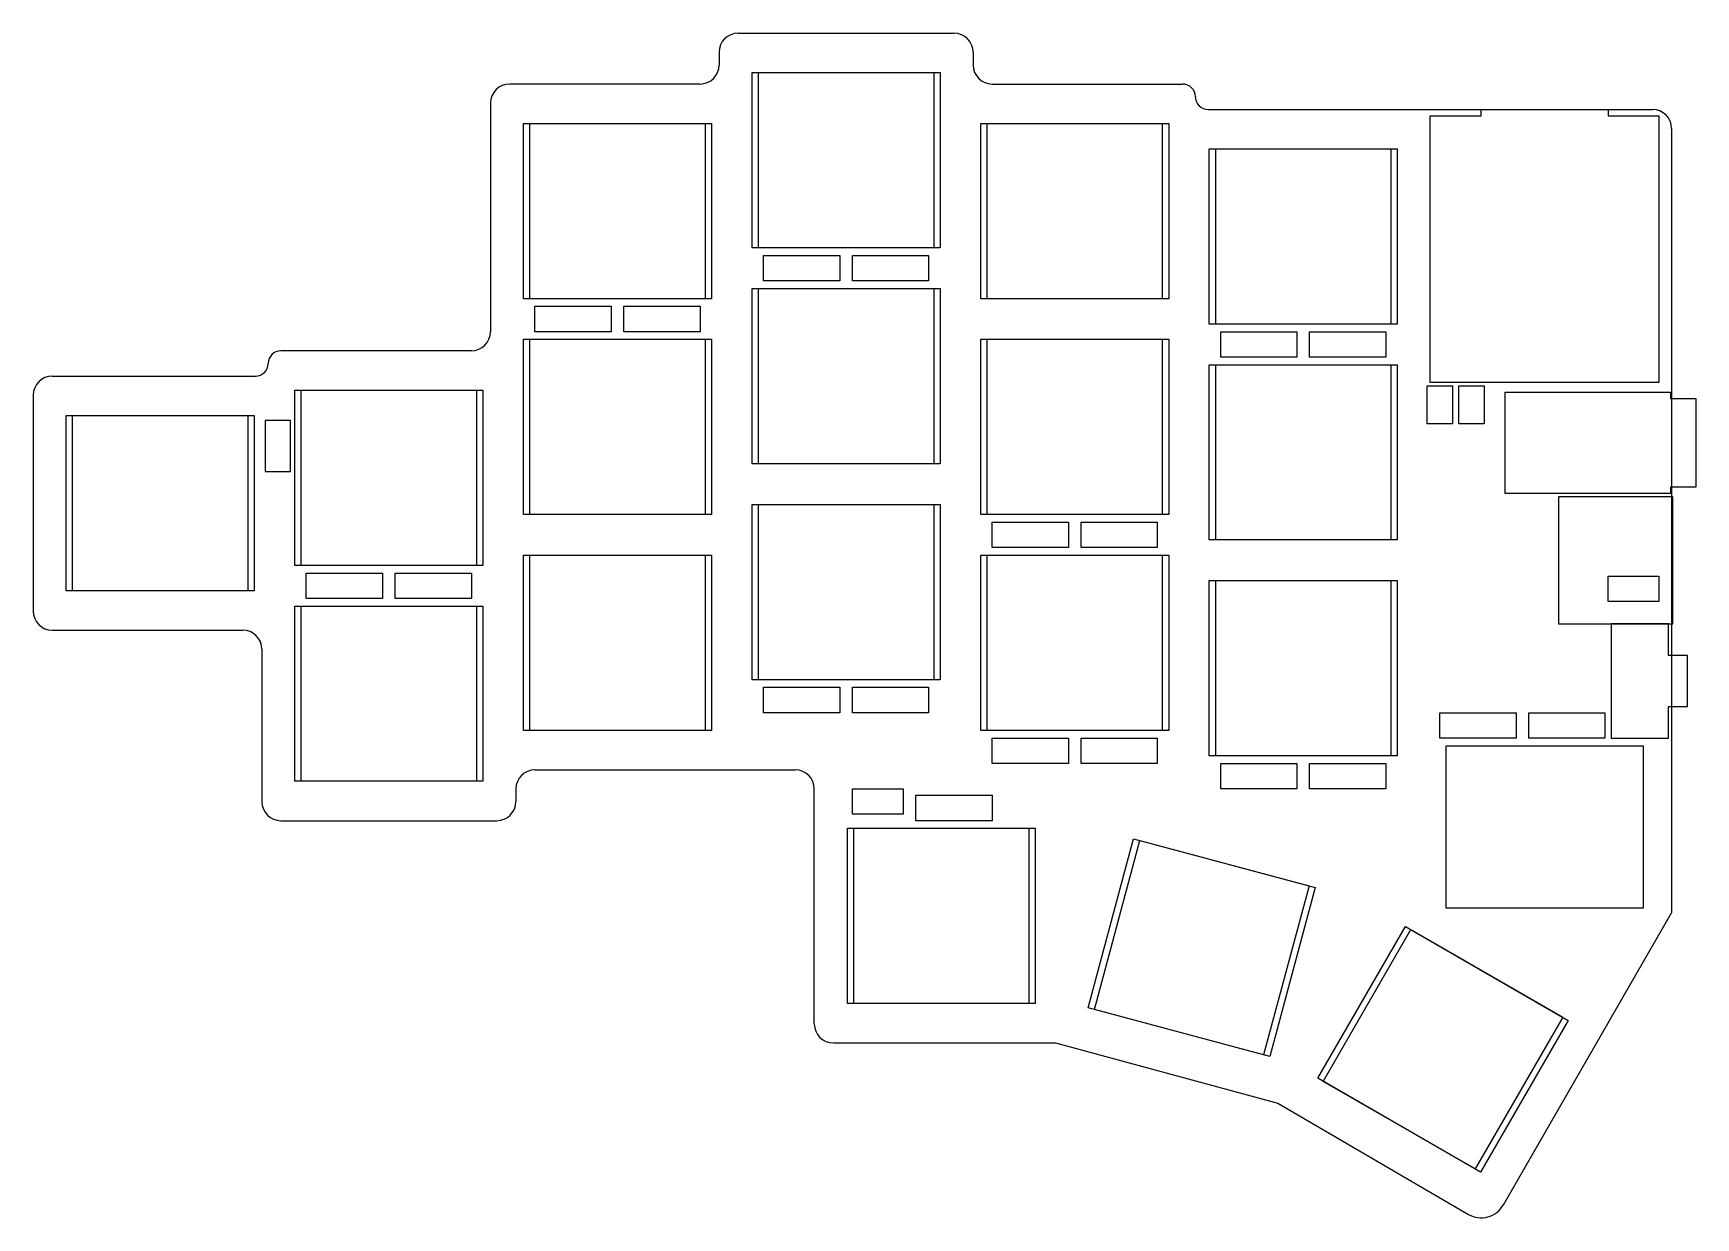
# Model space of a CAD drawing. Extents: x -134 to -3, y -93 to 0.
import ezdxf

# ---------------------------------------------------------------- set-up
doc = ezdxf.new("R2010")
doc.units = 0
doc.layers.add('BLACK', color=7, linetype='CONTINUOUS')

msp = doc.modelspace()

# ---------------------------------------------------------------- linework, layer by layer
at = {"layer": 'BLACK', "linetype": 'CONTINUOUS'}
for p, q in [((-78.5, 0), (-61.5, 0)), ((-80, -1.5), (-80, -2.5)), ((-60, -1.5), (-60, -2.5)), ((-77.4, -3.1), (-62.6, -3.1)), ((-77.4, -16.9), (-77.4, -3.1)), ((-76.9, -3.1), (-63.1, -3.1)), ((-76.9, -16.9), (-76.9, -3.1)), ((-63.1, -3.1), (-63.1, -16.9)), ((-62.6, -3.1), (-62.6, -16.9)), ((-81.5, -4), (-96.5, -4)), ((-58.5, -4), (-43.5, -4)), ((-98, -5.5), (-98, -23.5)), ((-41.5, -6), (-6.5, -6)), ((-24, -27.5), (-24, -6.5)), ((-24, -6.5), (-20, -6.5)), ((-20, -6), (-10, -6)), ((-20, -6.5), (-20, -6)), ((-10, -6), (-10, -6.5)), ((-10, -6.5), (-6, -6.5)), ((-6, -6.5), (-6, -27.5)), ((-95.4, -7.1), (-80.6, -7.1)), ((-95.4, -20.9), (-95.4, -7.1)), ((-94.9, -7.1), (-81.1, -7.1)), ((-94.9, -20.9), (-94.9, -7.1)), ((-81.1, -7.1), (-81.1, -20.9)), ((-80.6, -7.1), (-80.6, -20.9)), ((-59.4, -7.1), (-44.6, -7.1)), ((-59.4, -20.9), (-59.4, -7.1)), ((-58.9, -7.1), (-45.1, -7.1)), ((-58.9, -20.9), (-58.9, -7.1)), ((-45.1, -7.1), (-45.1, -20.9)), ((-44.6, -7.1), (-44.6, -20.9)), ((-5, -7.5), (-5, -69.25)), ((-41.4, -9.1), (-26.6, -9.1)), ((-41.4, -22.9), (-41.4, -9.1)), ((-40.9, -9.1), (-27.1, -9.1)), ((-40.9, -22.9), (-40.9, -9.1)), ((-27.1, -9.1), (-27.1, -22.9)), ((-26.6, -9.1), (-26.6, -22.9)), ((-62.6, -16.9), (-77.4, -16.9)), ((-63.1, -16.9), (-76.9, -16.9)), ((-76.5, -19.5), (-76.5, -17.5)), ((-76.5, -17.5), (-70.5, -17.5)), ((-70.5, -17.5), (-70.5, -19.5)), ((-69.5, -19.5), (-69.5, -17.5)), ((-69.5, -17.5), (-63.5, -17.5)), ((-63.5, -17.5), (-63.5, -19.5)), ((-70.5, -19.5), (-76.5, -19.5)), ((-63.5, -19.5), (-69.5, -19.5)), ((-80.6, -20.9), (-95.4, -20.9)), ((-81.1, -20.9), (-94.9, -20.9)), ((-77.4, -20.1), (-62.6, -20.1)), ((-77.4, -33.9), (-77.4, -20.1)), ((-76.9, -20.1), (-63.1, -20.1)), ((-76.9, -33.9), (-76.9, -20.1)), ((-63.1, -20.1), (-63.1, -33.9)), ((-62.6, -20.1), (-62.6, -33.9)), ((-44.6, -20.9), (-59.4, -20.9)), ((-45.1, -20.9), (-58.9, -20.9)), ((-94.5, -23.5), (-94.5, -21.5)), ((-94.5, -21.5), (-88.5, -21.5)), ((-88.5, -21.5), (-88.5, -23.5)), ((-87.5, -23.5), (-87.5, -21.5)), ((-87.5, -21.5), (-81.5, -21.5)), ((-81.5, -21.5), (-81.5, -23.5)), ((-88.5, -23.5), (-94.5, -23.5)), ((-81.5, -23.5), (-87.5, -23.5)), ((-26.6, -22.9), (-41.4, -22.9)), ((-27.1, -22.9), (-40.9, -22.9)), ((-40.5, -25.5), (-40.5, -23.5)), ((-40.5, -23.5), (-34.5, -23.5)), ((-34.5, -23.5), (-34.5, -25.5)), ((-33.5, -25.5), (-33.5, -23.5)), ((-33.5, -23.5), (-27.5, -23.5)), ((-27.5, -23.5), (-27.5, -25.5)), ((-95.4, -24.1), (-80.6, -24.1)), ((-95.4, -37.9), (-95.4, -24.1)), ((-94.9, -24.1), (-81.1, -24.1)), ((-94.9, -37.9), (-94.9, -24.1)), ((-81.1, -24.1), (-81.1, -37.9)), ((-80.6, -24.1), (-80.6, -37.9)), ((-59.4, -24.1), (-44.6, -24.1)), ((-59.4, -37.9), (-59.4, -24.1)), ((-58.9, -24.1), (-45.1, -24.1)), ((-58.9, -37.9), (-58.9, -24.1)), ((-45.1, -24.1), (-45.1, -37.9)), ((-44.6, -24.1), (-44.6, -37.9)), ((-99.5, -25), (-114.5, -25)), ((-41.4, -26.1), (-26.6, -26.1)), ((-41.4, -39.9), (-41.4, -26.1)), ((-40.9, -26.1), (-27.1, -26.1)), ((-40.9, -39.9), (-40.9, -26.1)), ((-34.5, -25.5), (-40.5, -25.5)), ((-27.5, -25.5), (-33.5, -25.5)), ((-27.1, -26.1), (-27.1, -39.9)), ((-26.6, -26.1), (-26.6, -39.9)), ((-132.5, -27), (-116.5, -27)), ((-134, -28.5), (-134, -45.5)), ((-113.4, -28.1), (-98.6, -28.1)), ((-113.4, -41.9), (-113.4, -28.1)), ((-112.9, -28.1), (-99.1, -28.1)), ((-112.9, -41.9), (-112.9, -28.1)), ((-99.1, -28.1), (-99.1, -41.9)), ((-98.6, -28.1), (-98.6, -41.9)), ((-24.25, -27.75), (-22.25, -27.75)), ((-24.25, -30.75), (-24.25, -27.75)), ((-6, -27.5), (-24, -27.5)), ((-22.25, -27.75), (-22.25, -30.75)), ((-21.75, -30.75), (-21.75, -27.75)), ((-21.75, -27.75), (-19.75, -27.75)), ((-19.75, -27.75), (-19.75, -30.75)), ((-18.1, -28.25), (-5.1, -28.25)), ((-18.1, -36.25), (-18.1, -28.25)), ((-5.1, -28.25), (-5.1, -28.75)), ((-5.1, -28.75), (-3.1, -28.75)), ((-3.1, -28.75), (-3.1, -35.75)), ((-131.4, -30.1), (-116.6, -30.1)), ((-131.4, -43.9), (-131.4, -30.1)), ((-130.9, -30.1), (-117.1, -30.1)), ((-130.9, -43.9), (-130.9, -30.1)), ((-117.1, -30.1), (-117.1, -43.9)), ((-116.6, -30.1), (-116.6, -43.9)), ((-113.75, -30.5), (-115.75, -30.5)), ((-115.75, -30.5), (-115.75, -34.5)), ((-113.75, -34.5), (-113.75, -30.5)), ((-22.25, -30.75), (-24.25, -30.75)), ((-19.75, -30.75), (-21.75, -30.75)), ((-62.6, -33.9), (-77.4, -33.9)), ((-63.1, -33.9), (-76.9, -33.9)), ((-115.75, -34.5), (-113.75, -34.5)), ((-5.1, -36.25), (-18.1, -36.25)), ((-4.915, -36.5), (-13.915, -36.5)), ((-13.915, -36.5), (-13.915, -46.5)), ((-3.1, -35.75), (-5.1, -35.75)), ((-5.1, -35.75), (-5.1, -36.25)), ((-4.915, -46.5), (-4.915, -36.5)), ((-80.6, -37.9), (-95.4, -37.9)), ((-81.1, -37.9), (-94.9, -37.9)), ((-77.4, -37.1), (-62.6, -37.1)), ((-77.4, -50.9), (-77.4, -37.1)), ((-76.9, -37.1), (-63.1, -37.1)), ((-76.9, -50.9), (-76.9, -37.1)), ((-63.1, -37.1), (-63.1, -50.9)), ((-62.6, -37.1), (-62.6, -50.9)), ((-44.6, -37.9), (-59.4, -37.9)), ((-45.1, -37.9), (-58.9, -37.9)), ((-58.5, -40.5), (-58.5, -38.5)), ((-58.5, -38.5), (-52.5, -38.5)), ((-52.5, -38.5), (-52.5, -40.5)), ((-51.5, -40.5), (-51.5, -38.5)), ((-51.5, -38.5), (-45.5, -38.5)), ((-45.5, -38.5), (-45.5, -40.5)), ((-52.5, -40.5), (-58.5, -40.5)), ((-45.5, -40.5), (-51.5, -40.5)), ((-26.6, -39.9), (-41.4, -39.9)), ((-27.1, -39.9), (-40.9, -39.9)), ((-95.4, -41.1), (-80.6, -41.1)), ((-95.4, -54.9), (-95.4, -41.1)), ((-94.9, -41.1), (-81.1, -41.1)), ((-94.9, -54.9), (-94.9, -41.1)), ((-81.1, -41.1), (-81.1, -54.9)), ((-80.6, -41.1), (-80.6, -54.9)), ((-59.4, -41.1), (-44.6, -41.1)), ((-59.4, -54.9), (-59.4, -41.1)), ((-58.9, -41.1), (-45.1, -41.1)), ((-58.9, -54.9), (-58.9, -41.1)), ((-45.1, -41.1), (-45.1, -54.9)), ((-44.6, -41.1), (-44.6, -54.9)), ((-98.6, -41.9), (-113.4, -41.9)), ((-99.1, -41.9), (-112.9, -41.9)), ((-112.5, -44.5), (-112.5, -42.5)), ((-112.5, -42.5), (-106.5, -42.5)), ((-106.5, -42.5), (-106.5, -44.5)), ((-105.5, -44.5), (-105.5, -42.5)), ((-105.5, -42.5), (-99.5, -42.5)), ((-99.5, -42.5), (-99.5, -44.5)), ((-41.4, -43.1), (-26.6, -43.1)), ((-41.4, -56.9), (-41.4, -43.1)), ((-40.9, -43.1), (-27.1, -43.1)), ((-40.9, -56.9), (-40.9, -43.1)), ((-27.1, -43.1), (-27.1, -56.9)), ((-26.6, -43.1), (-26.6, -56.9)), ((-10, -44.75), (-10, -42.75)), ((-10, -42.75), (-6, -42.75)), ((-6, -42.75), (-6, -44.75)), ((-116.6, -43.9), (-131.4, -43.9)), ((-117.1, -43.9), (-130.9, -43.9)), ((-106.5, -44.5), (-112.5, -44.5)), ((-99.5, -44.5), (-105.5, -44.5)), ((-113.4, -45.1), (-98.6, -45.1)), ((-113.4, -58.9), (-113.4, -45.1)), ((-112.9, -45.1), (-99.1, -45.1)), ((-112.9, -58.9), (-112.9, -45.1)), ((-99.1, -45.1), (-99.1, -58.9)), ((-98.6, -45.1), (-98.6, -58.9)), ((-6, -44.75), (-10, -44.75)), ((-132.5, -47), (-117.5, -47)), ((-13.915, -46.5), (-4.915, -46.5)), ((-9.75, -46.5), (-9.75, -55.5)), ((-5.25, -46.5), (-9.75, -46.5)), ((-5.25, -49), (-5.25, -46.5)), ((-116, -48.5), (-116, -60.5)), ((-3.75, -49), (-5.25, -49)), ((-3.75, -53), (-3.75, -49)), ((-62.6, -50.9), (-77.4, -50.9)), ((-63.1, -50.9), (-76.9, -50.9)), ((-76.5, -53.5), (-76.5, -51.5)), ((-76.5, -51.5), (-70.5, -51.5)), ((-70.5, -51.5), (-70.5, -53.5)), ((-69.5, -53.5), (-69.5, -51.5)), ((-69.5, -51.5), (-63.5, -51.5)), ((-63.5, -51.5), (-63.5, -53.5)), ((-70.5, -53.5), (-76.5, -53.5)), ((-63.5, -53.5), (-69.5, -53.5)), ((-23.25, -55.5), (-23.25, -53.5)), ((-23.25, -53.5), (-17.25, -53.5)), ((-17.25, -53.5), (-17.25, -55.5)), ((-16.25, -55.5), (-16.25, -53.5)), ((-16.25, -53.5), (-10.25, -53.5)), ((-10.25, -53.5), (-10.25, -55.5)), ((-5.25, -53), (-3.75, -53)), ((-5.25, -55.5), (-5.25, -53)), ((-80.6, -54.9), (-95.4, -54.9)), ((-81.1, -54.9), (-94.9, -54.9)), ((-44.6, -54.9), (-59.4, -54.9)), ((-45.1, -54.9), (-58.9, -54.9)), ((-58.5, -57.5), (-58.5, -55.5)), ((-58.5, -55.5), (-52.5, -55.5)), ((-52.5, -55.5), (-52.5, -57.5)), ((-51.5, -57.5), (-51.5, -55.5)), ((-51.5, -55.5), (-45.5, -55.5)), ((-45.5, -55.5), (-45.5, -57.5)), ((-17.25, -55.5), (-23.25, -55.5)), ((-22.75, -56.1), (-7.25, -56.1)), ((-22.75, -68.9), (-22.75, -56.1)), ((-10.25, -55.5), (-16.25, -55.5)), ((-9.75, -55.5), (-5.25, -55.5)), ((-7.25, -56.1), (-7.25, -68.9)), ((-52.5, -57.5), (-58.5, -57.5)), ((-45.5, -57.5), (-51.5, -57.5)), ((-26.6, -56.9), (-41.4, -56.9)), ((-27.1, -56.9), (-40.9, -56.9)), ((-40.5, -59.5), (-40.5, -57.5)), ((-40.5, -57.5), (-34.5, -57.5)), ((-34.5, -57.5), (-34.5, -59.5)), ((-33.5, -59.5), (-33.5, -57.5)), ((-33.5, -57.5), (-27.5, -57.5)), ((-27.5, -57.5), (-27.5, -59.5)), ((-98.6, -58.9), (-113.4, -58.9)), ((-99.1, -58.9), (-112.9, -58.9)), ((-94.5, -58), (-74, -58)), ((-96, -59.5), (-96, -60.5)), ((-72.5, -78), (-72.5, -59.5)), ((-69.5, -61.5), (-69.5, -59.5)), ((-69.5, -59.5), (-65.5, -59.5)), ((-65.5, -59.5), (-65.5, -61.5)), ((-64.5, -62), (-64.5, -60)), ((-64.5, -60), (-58.5, -60)), ((-58.5, -60), (-58.5, -62)), ((-34.5, -59.5), (-40.5, -59.5)), ((-27.5, -59.5), (-33.5, -59.5)), ((-65.5, -61.5), (-69.5, -61.5)), ((-114.5, -62), (-98.5, -62)), ((-98.5, -62), (-97.5, -62)), ((-69.9, -62.6), (-55.1, -62.6)), ((-69.9, -76.4), (-69.9, -62.6)), ((-69.4, -62.6), (-55.6, -62.6)), ((-69.4, -76.4), (-69.4, -62.6)), ((-58.5, -62), (-64.5, -62)), ((-55.6, -62.6), (-55.6, -76.4)), ((-55.1, -62.6), (-55.1, -76.4)), ((-50.9337, -76.7496), (-47.362, -63.4199)), ((-50.4507, -76.879), (-46.879, -63.5493)), ((-47.362, -63.4199), (-33.0663, -67.2504)), ((-46.879, -63.5493), (-33.5493, -67.121)), ((-33.5493, -67.121), (-37.121, -80.4507)), ((-33.0663, -67.2504), (-36.638, -80.5801)), ((-7.25, -68.9), (-22.75, -68.9)), ((-18.25, -92.25), (-5, -69.25)), ((-32.8586, -82.2756), (-25.9586, -70.3244)), ((-32.4256, -82.5256), (-25.5256, -70.5744)), ((-25.9586, -70.3244), (-13.1414, -77.7244)), ((-25.5256, -70.5744), (-13.5744, -77.4744)), ((-55.1, -76.4), (-69.9, -76.4)), ((-55.6, -76.4), (-69.4, -76.4)), ((-36.638, -80.5801), (-50.9337, -76.7496)), ((-37.121, -80.4507), (-50.4507, -76.879)), ((-13.5744, -77.4744), (-20.4744, -89.4256)), ((-13.1414, -77.7244), (-20.0414, -89.6756)), ((-71, -79.5), (-53.5, -79.5)), ((-53.5, -79.5), (-36, -84.25)), ((-20.0414, -89.6756), (-32.8586, -82.2756)), ((-20.4744, -89.4256), (-32.4256, -82.5256)), ((-36, -84.25), (-21, -93))]:
    msp.add_line(p, q, dxfattribs=at)
at = {"layer": 'BLACK'}
for centre, radius, start, end in [((-78.5, -1.5), 1.5, 90, 180), ((-61.5, -1.5), 1.5, 0, 90), ((-81.5, -2.5), 1.5, -90, 0), ((-58.5, -2.5), 1.5, -180, -90), ((-96.5, -5.5), 1.5, 90, 180), ((-43.5, -5), 1, 0, 90), ((-41.5, -5), 1, -180, -90), ((-6.5, -7.5), 1.5, 0, 90), ((-99.5, -23.5), 1.5, -90, 0), ((-116.5, -26), 1, -90, 0), ((-114.5, -26), 1, 90, 180), ((-132.5, -28.5), 1.5, 90, 180), ((-132.5, -45.5), 1.5, -180, -90), ((-117.5, -48.5), 1.5, 0, 90), ((-94.5, -59.5), 1.5, 90, 180), ((-74, -59.5), 1.5, 0, 90), ((-114.5, -60.5), 1.5, -180, -90), ((-97.5, -60.5), 1.5, -90, 0), ((-71, -78), 1.5, -180, -90), ((-20, -91.25), 2.0156, -119.745, -29.7449)]:
    msp.add_arc(centre, radius, start, end, dxfattribs=at)

doc.saveas('drawing.dxf')
